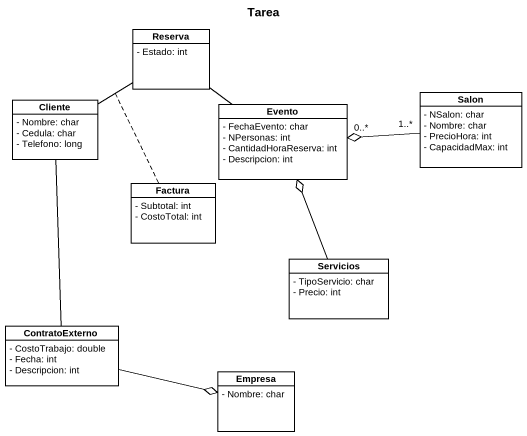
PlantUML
@startuml
title Tarea
hide circle
hide empty members
skinparam classAttributeIconSize 0
class Reserva {
  - Estado: int
}
class Cliente {
  - Nombre: char
  - Cedula: char
  - Telefono: long
}
class Evento {
  - FechaEvento: char
  - NPersonas: int
  - CantidadHoraReserva: int
  - Descripcion: int
}
class Salon {
  - NSalon: char
  - Nombre: char
  - PrecioHora: int
  - CapacidadMax: int
}
class Factura {
  - Subtotal: int
  - CostoTotal: int
}
class Servicios {
  - TipoServicio: char
  - Precio: int
}
class ContratoExterno {
  - CostoTrabajo: double
  - Fecha: int
  - Descripcion: int
}
class Empresa {
  - Nombre: char
}
Reserva -- Evento
Cliente -up- Reserva
(Cliente, Reserva) .. Factura
Cliente -- ContratoExterno
Salon "1..*" -left-o "0..*" Evento
Servicios -up-o Evento
ContratoExterno -right-o Empresa
@enduml
